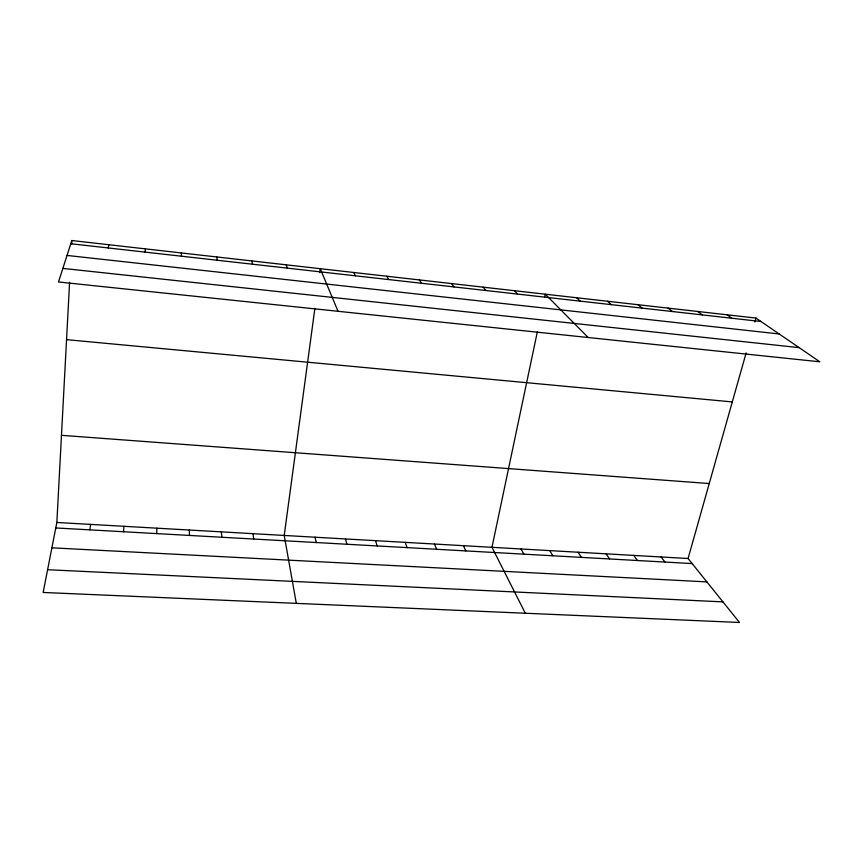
<?xml version="1.0" encoding="UTF-8"?>
<svg xmlns="http://www.w3.org/2000/svg" width="863" height="863" viewBox="0 0 863 863"><rect width="100%" height="100%" fill="white"/><g stroke="black" fill="none" stroke-linecap="round" stroke-linejoin="round"><path stroke-width="1.29" d="M156.71 533.604L156.872 528.188M56.85 522.471L688.07 558.512L739.505 622.471L43.15 592.46L56.85 522.471L69.601 282.223M71.607 244.423L71.823 240.529L755.977 318.08L819.85 361.802L58.501 281.985L71.823 240.529M123.517 531.748L123.97 526.311M145.103 252.115L145.394 248.868M314.898 308.296L284.218 535.459L296.311 603.377M319.709 272.665L320.249 268.684L338.037 311.295M89.881 529.86L90.637 524.402M108.22 247.951L108.878 244.725M537.315 331.975L491.975 547.315L525.33 613.248M544.715 296.807L545.265 294.197L588.199 337.519M688.07 558.512L746.139 352.913M754.877 321.964L755.977 318.08M47.605 569.709L722.946 601.878M51.888 547.822L706.873 581.889M55.771 527.951L692.148 563.582M61.478 435.319L709.235 483.539M66.559 339.655L732.288 401.921M62.87 268.404L799.16 347.638M67.034 255.437L779.192 333.97M70.788 243.733L760.993 321.521M727.078 314.801L731.878 318.242M697.789 311.489L702.374 314.909M668.102 308.123L672.46 311.543M638.027 304.715L642.137 308.123M607.53 301.252L611.403 304.661M576.613 297.746L580.227 301.144M514.434 290.702L517.53 294.078M483.172 287.152L486.009 290.529M661.08 556.969L664.974 562.061M451.478 283.56L454.046 286.926M633.766 555.416L637.455 560.519M606.106 553.83L609.602 558.965M419.353 279.925L421.629 283.269M578.113 552.234L581.392 557.379M386.775 276.225L388.771 279.569M549.753 550.616L552.827 555.783M521.047 548.976L523.906 554.165M353.744 272.481L355.437 275.815M463.399 545.686L465.815 550.907M434.467 544.035L436.656 549.278M405.179 542.363L407.12 547.627M286.268 264.833L287.336 268.145M375.513 540.67L377.217 545.945M345.47 538.954L346.937 544.251M315.038 537.218L316.257 542.536M251.802 260.928L252.546 264.218M253.01 533.668L253.69 539.03M216.85 256.969L217.26 260.248M221.381 531.867L221.791 537.25M189.342 530.033L189.472 535.438M181.381 252.945L181.446 256.203"/></g></svg>
